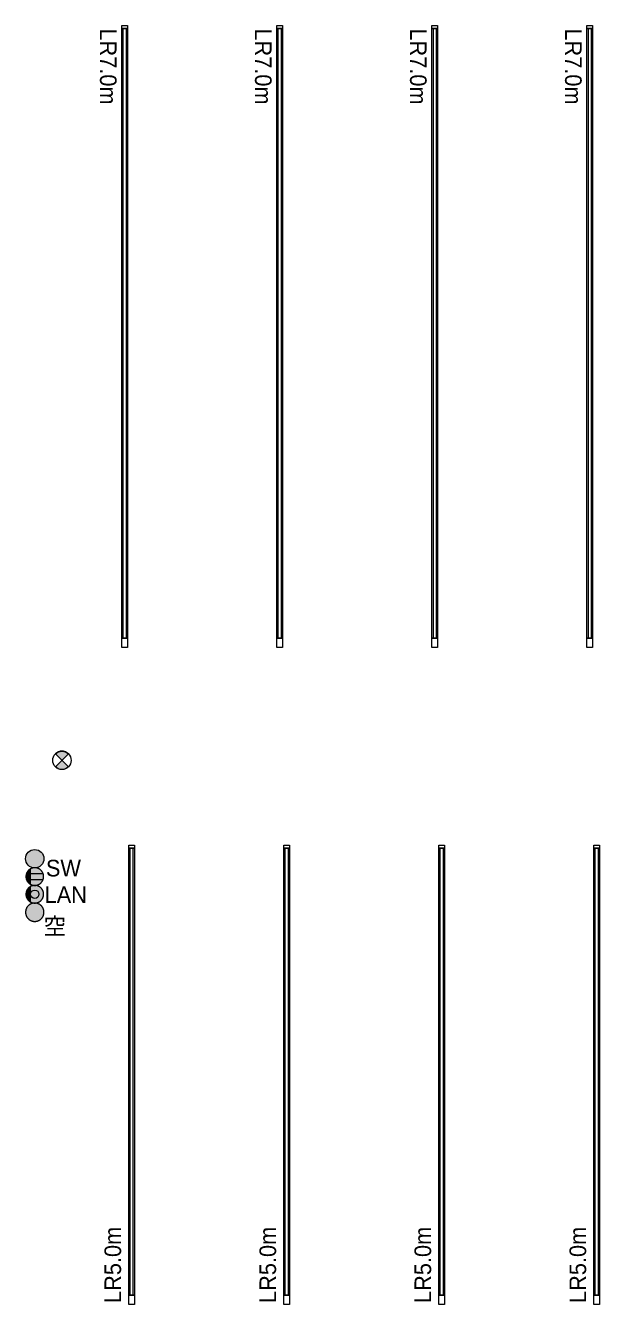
# Model space of a CAD drawing. Header units: millimetres. Extents: x -376000 to 292178, y -193032 to 188048.
# Drawn here: x -177325 to -171080, y 56801 to 70714 of the extents above; entities that cross this region are included whole.
import ezdxf

# ---------------------------------------------------------------- set-up
doc = ezdxf.new("R2010")
doc.units = ezdxf.units.MM
for name, color, linetype, lineweight in [('07_文字・記号', 7, 'Continuous', 9), ('_天井プロット (2D)', 7, 'Continuous', 5), ('一般', 7, 'Continuous', 5)]:
    doc.layers.add(name, color=color, linetype=linetype, lineweight=lineweight)
doc.styles.add('ＭＳ Ｐゴシック', font='MS PGothic.ttf')

# ---------------------------------------------------------------- blocks, each defined once
blk = doc.blocks.new('LR4m')
at = {"layer": '07_文字・記号', "color": 160, "linetype": 'Continuous', "lineweight": 5, "true_color": 0x003dff, "transparency": 33554687, "flags": 128}
for points in [[(47.5, 4945), (47.5, 5045), (107.5, 5045), (107.5, 4945)], [(47.50000000000001, -1690.000000000015), (47.5, 4945), (107.5, 4945), (107.5, -1690.000000000015)], [(62.50000000000001, -1690.000000000015), (62.5, 4945), (92.5, 4945), (92.5, -1690.000000000015)], [(47.5, -1720.000000000015), (47.5, -1690.000000000015), (107.5, -1690.000000000015), (107.5, -1720.000000000015)]]:
    blk.add_lwpolyline(points, close=True, dxfattribs=at)
at = {"layer": '07_文字・記号', "color": 160, "true_color": 0x003dff, "insert": (257.36, -1274.99201925756), "char_height": 180.9088541666667, "attachment_point": 5, "rotation": 90, "line_spacing_factor": 1.007907314816854, "style": 'ＭＳ Ｐゴシック'}
blk.add_mtext('LR7.0m', dxfattribs=at)
blk = doc.blocks.new('グループ-1313')
at = {"layer": '07_文字・記号', "color": 160, "linetype": 'Continuous', "lineweight": 5, "true_color": 0x003dff, "transparency": 33554687, "flags": 128}
for points in [[(-176141.247753771, 61796.05902478662), (-176141.247753771, 61766.05902478662), (-176201.247753771, 61766.05902478662), (-176201.247753771, 61796.05902478662)], [(-176141.247753771, 61766.05902478662), (-176141.247753771, 56901.05902478662), (-176201.247753771, 56901.05902478662), (-176201.247753771, 61766.05902478662)], [(-176156.247753771, 61766.05902478662), (-176156.247753771, 56901.05902478662), (-176186.247753771, 56901.05902478662), (-176186.247753771, 61766.05902478662)], [(-176141.247753771, 56901.05902478662), (-176141.247753771, 56801.05902478662), (-176201.247753771, 56801.05902478662), (-176201.247753771, 56901.05902478662)]]:
    blk.add_lwpolyline(points, close=True, dxfattribs=at)
at = {"layer": '07_文字・記号', "color": 160, "true_color": 0x003dff, "insert": (-176375.128133546, 57231.06419688767), "char_height": 180.9088541666667, "attachment_point": 5, "rotation": 90, "line_spacing_factor": 1.007907314816854, "style": 'ＭＳ Ｐゴシック'}
blk.add_mtext('LR5.0m', dxfattribs=at)
blk = doc.blocks.new('グループ-1314')
at = {"layer": '07_文字・記号', "color": 160, "linetype": 'Continuous', "lineweight": 5, "true_color": 0x003dff, "transparency": 33554687, "flags": 128}
for points in [[(-174454.247753771, 61796.05902478662), (-174454.247753771, 61766.05902478662), (-174514.247753771, 61766.05902478662), (-174514.247753771, 61796.05902478662)], [(-174454.247753771, 61766.05902478662), (-174454.247753771, 56901.05902478662), (-174514.247753771, 56901.05902478662), (-174514.247753771, 61766.05902478662)], [(-174469.247753771, 61766.05902478662), (-174469.247753771, 56901.05902478662), (-174499.247753771, 56901.05902478662), (-174499.247753771, 61766.05902478662)], [(-174454.247753771, 56901.05902478662), (-174454.247753771, 56801.05902478662), (-174514.247753771, 56801.05902478662), (-174514.247753771, 56901.05902478662)]]:
    blk.add_lwpolyline(points, close=True, dxfattribs=at)
at = {"layer": '07_文字・記号', "color": 160, "true_color": 0x003dff, "insert": (-174688.128133546, 57231.06419688767), "char_height": 180.9088541666667, "attachment_point": 5, "rotation": 90, "line_spacing_factor": 1.007907314816854, "style": 'ＭＳ Ｐゴシック'}
blk.add_mtext('LR5.0m', dxfattribs=at)
blk = doc.blocks.new('グループ-1315')
at = {"layer": '07_文字・記号', "color": 160, "linetype": 'Continuous', "lineweight": 5, "true_color": 0x003dff, "transparency": 33554687, "flags": 128}
for points in [[(-172767.247753771, 61796.05902478662), (-172767.247753771, 61766.05902478662), (-172827.247753771, 61766.05902478662), (-172827.247753771, 61796.05902478662)], [(-172767.247753771, 61766.05902478662), (-172767.247753771, 56901.05902478662), (-172827.247753771, 56901.05902478662), (-172827.247753771, 61766.05902478662)], [(-172782.247753771, 61766.05902478662), (-172782.247753771, 56901.05902478662), (-172812.247753771, 56901.05902478662), (-172812.247753771, 61766.05902478662)], [(-172767.247753771, 56901.05902478662), (-172767.247753771, 56801.05902478662), (-172827.247753771, 56801.05902478662), (-172827.247753771, 56901.05902478662)]]:
    blk.add_lwpolyline(points, close=True, dxfattribs=at)
at = {"layer": '07_文字・記号', "color": 160, "true_color": 0x003dff, "insert": (-173001.128133546, 57231.06419688767), "char_height": 180.9088541666667, "attachment_point": 5, "rotation": 90, "line_spacing_factor": 1.007907314816854, "style": 'ＭＳ Ｐゴシック'}
blk.add_mtext('LR5.0m', dxfattribs=at)
blk = doc.blocks.new('グループ-1316')
at = {"layer": '07_文字・記号', "color": 160, "linetype": 'Continuous', "lineweight": 5, "true_color": 0x003dff, "transparency": 33554687, "flags": 128}
for points in [[(-171080.247753771, 61796.05902478662), (-171080.247753771, 61766.05902478662), (-171140.247753771, 61766.05902478662), (-171140.247753771, 61796.05902478662)], [(-171080.247753771, 61766.05902478662), (-171080.247753771, 56901.05902478662), (-171140.247753771, 56901.05902478662), (-171140.247753771, 61766.05902478662)], [(-171095.247753771, 61766.05902478662), (-171095.247753771, 56901.05902478662), (-171125.247753771, 56901.05902478662), (-171125.247753771, 61766.05902478662)], [(-171080.247753771, 56901.05902478662), (-171080.247753771, 56801.05902478662), (-171140.247753771, 56801.05902478662), (-171140.247753771, 56901.05902478662)]]:
    blk.add_lwpolyline(points, close=True, dxfattribs=at)
at = {"layer": '07_文字・記号', "color": 160, "true_color": 0x003dff, "insert": (-171314.128133546, 57231.06419688767), "char_height": 180.9088541666667, "attachment_point": 5, "rotation": 90, "line_spacing_factor": 1.007907314816854, "style": 'ＭＳ Ｐゴシック'}
blk.add_mtext('LR5.0m', dxfattribs=at)
blk = doc.blocks.new('2口コンセント')
at = {"layer": '07_文字・記号', "linetype": 'Continuous', "lineweight": 0, "true_color": 0x63c3ff}
blk.add_hatch(color=151, dxfattribs=at).paths.add_polyline_path([(95.99999999999771, -3.487e-12), (95.79903810567444, -6.376933041057277), (95.19615242270456, -12.64617092752427), (94.19134295108809, -18.80771365940446), (92.78460969082504, -24.86156123669786), (90.97595264191544, -30.80771365940446), (88.7653718043592, -36.64617092752427), (86.15286717815641, -42.37693304105727), (83.13843876330702, -48.00000000000348), (79.7759341371043, -53.42210506462632), (76.11920087684153, -58.54998149518919), (72.16823898251872, -63.38362929169212), (67.92304845413585, -67.92304845413507), (63.38362929169293, -72.16823898251809), (58.54998149518995, -76.11920087684112), (53.4221050646269, -79.77593413710423), (48.00000000000382, -83.13843876330736), (42.37693304105736, -86.1528671781572), (36.64617092752421, -88.76537180436041), (30.80771365940437, -90.97595264191696), (24.86156123669784, -92.78460969082684), (18.80771365940462, -94.19134295109006), (12.64617092752472, -95.19615242270672), (6.376933041058128, -95.79903810567669), (4.8459e-12, -96), (-6.376933041048435, -95.79903810567669), (-12.64617092751503, -95.19615242270672), (-18.80771365939494, -94.19134295109006), (-24.86156123668816, -92.78460969082684), (-30.8077136593947, -90.97595264191696), (-36.64617092751455, -88.76537180436041), (-42.37693304104771, -86.1528671781572), (-47.99999999999419, -83.13843876330736), (-53.42210506461737, -79.77593413710423), (-58.54998149518065, -76.11920087684112), (-63.38362929168407, -72.16823898251809), (-67.92304845412755, -67.92304845413507), (-72.16823898251116, -63.38362929169212), (-76.11920087683484, -58.54998149518919), (-79.77593413709866, -53.42210506462632), (-83.13843876330256, -48.00000000000348), (-86.15286717815317, -42.37693304105727), (-88.76537180435702, -36.64617092752427), (-90.97595264191412, -30.80771365940446), (-92.7846096908245, -24.86156123669786), (-94.19134295108809, -18.80771365940446), (-95.19615242270494, -12.64617092752427), (-95.79903810567508, -6.376933041057277), (-95.99999999999844, -3.487e-12), (-95.79903810567508, 6.376933041050303), (-95.19615242270494, 12.64617092751729), (-94.19134295108809, 18.80771365939749), (-92.7846096908245, 24.86156123669089), (-90.97595264191412, 30.80771365939749), (-88.76537180435702, 36.6461709275173), (-86.15286717815317, 42.37693304105031), (-83.13843876330256, 47.99999999999652), (-79.77593413709866, 53.4221050646194), (-76.11920087683484, 58.54998149518244), (-72.16823898251116, 63.38362929168563), (-67.92304845412755, 67.92304845412897), (-63.38362929168407, 72.16823898251248), (-58.54998149518065, 76.11920087683613), (-53.42210506461737, 79.77593413709994), (-47.99999999999419, 83.13843876330387), (-42.37693304104771, 86.15286717815455), (-36.64617092751455, 88.76537180435844), (-30.8077136593947, 90.97595264191558), (-24.86156123668816, 92.78460969082596), (-18.80771365939494, 94.1913429510896), (-12.64617092751503, 95.19615242270649), (-6.376933041048435, 95.79903810567663), (4.8459e-12, 96), (6.376933041058128, 95.79903810567663), (12.64617092752472, 95.19615242270649), (18.80771365940462, 94.1913429510896), (24.86156123669784, 92.78460969082596), (30.80771365940437, 90.97595264191558), (36.64617092752421, 88.76537180435844), (42.37693304105736, 86.15286717815455), (48.00000000000382, 83.13843876330387), (53.4221050646269, 79.77593413709994), (58.54998149518995, 76.11920087683613), (63.38362929169293, 72.16823898251248), (67.92304845413585, 67.92304845412897), (72.16823898251872, 63.38362929168563), (76.11920087684153, 58.54998149518244), (79.7759341371043, 53.4221050646194), (83.13843876330702, 47.99999999999652), (86.15286717815641, 42.37693304105031), (88.7653718043592, 36.6461709275173), (90.97595264191544, 30.80771365939749), (92.78460969082504, 24.86156123669089), (94.19134295108809, 18.80771365939749), (95.19615242270456, 12.64617092751729), (95.79903810567444, 6.376933041050303)])
at = {"layer": '07_文字・記号', "linetype": 'Continuous', "lineweight": 0}
h = blk.add_hatch(color=7, dxfattribs=at)
edge = h.paths.add_edge_path()
edge.add_arc((-1.029576424116385e-11, -2.003730514843483e-11), 96.00000000002004, 27.81813928465649, 89.99999999999407)
edge.add_arc((-3.481659405224491e-13, 1.367084223602433e-11), 95.99999999998633, 90, 152.1818607153557)
edge.add_line((-84.90559463309398, 44.7999999999931), (84.90559463310365, 44.7999999999931))
at = {"layer": '07_文字・記号', "color": 7, "linetype": 'Continuous', "lineweight": 5}
for p, q in [((-31.99999999999967, 44.7999999999931), (-31.99999999999967, -90.50966799187441)), ((31.99999999999898, 44.7999999999931), (31.99999999999898, -90.50966799187441))]:
    blk.add_line(p, q, dxfattribs=at)
at = {"layer": '07_文字・記号', "color": 7, "linetype": 'Continuous', "lineweight": 5, "flags": 128}
blk.add_lwpolyline([(84.90559463310366, 44.7999999999931, 0.2781792779259686), (-3.482e-13, 96, 0.2781792779260535), (-84.90559463309398, 44.7999999999931), (84.90559463310366, 44.7999999999931)], format="xyb", close=True, dxfattribs=at)
at = {"layer": '07_文字・記号', "color": 7, "linetype": 'Continuous', "lineweight": 5}
blk.add_open_spline([(95.99999999999771, -3.487e-12), (95.99999999999771, -25.72312247339223), (70.27687752661629, -70.27687752661473), (25.72312247339135, -96), (-25.72312247338166, -96), (-70.27687752660671, -70.27687752661473), (-95.99999999999844, -25.72312247339223), (-95.99999999999844, 25.72312247338527), (-70.27687752660671, 70.27687752660776), (-25.72312247338166, 96), (25.72312247339135, 96), (70.27687752661629, 70.27687752660776), (95.99999999999771, 25.72312247338527), (95.99999999999771, -3.487e-12)], degree=2, dxfattribs=at)
blk = doc.blocks.new('グループ-1317')
at = {"layer": '07_文字・記号', "linetype": 'Continuous', "lineweight": 0, "true_color": 0x63c3ff}
blk.add_hatch(color=151, dxfattribs=at).paths.add_polyline_path([(-177225.177753771, 61359.43465404926), (-177218.80082073, 61359.23369215492), (-177212.5315828435, 61358.63080647196), (-177206.3700401116, 61357.62599700034), (-177200.3161925343, 61356.21926374009), (-177194.3700401116, 61354.41060669117), (-177188.5315828435, 61352.20002585362), (-177182.80082073, 61349.58752122742), (-177177.177753771, 61346.57309281258), (-177171.7556487064, 61343.21058818638), (-177166.6277722758, 61339.55385492611), (-177161.7941244793, 61335.60289303178), (-177157.2547053169, 61331.3577025034), (-177153.0095147885, 61326.81828334094), (-177149.0585528942, 61321.98463554445), (-177145.4018196339, 61316.85675911389), (-177142.0393150077, 61311.43465404926), (-177139.0248865929, 61305.81158709031), (-177136.4123819667, 61300.08082497678), (-177134.2018011291, 61294.24236770866), (-177132.3931440802, 61288.29621528594), (-177130.9864108199, 61282.24236770866), (-177129.9816013483, 61276.08082497678), (-177129.3787156653, 61269.81158709031), (-177129.177753771, 61263.43465404926), (-177129.3787156653, 61257.0577210082), (-177129.9816013483, 61250.78848312174), (-177130.9864108199, 61244.62694038986), (-177132.3931440802, 61238.57309281258), (-177134.2018011291, 61232.62694038986), (-177136.4123819667, 61226.78848312174), (-177139.0248865929, 61221.0577210082), (-177142.0393150077, 61215.43465404926), (-177145.4018196339, 61210.01254898463), (-177149.0585528942, 61204.88467255406), (-177153.0095147885, 61200.05102475756), (-177157.2547053169, 61195.51160559511), (-177161.7941244793, 61191.26641506673), (-177166.6277722758, 61187.3154531724), (-177171.7556487064, 61183.65871991214), (-177177.177753771, 61180.29621528594), (-177182.80082073, 61177.28178687108), (-177188.5315828435, 61174.66928224488), (-177194.3700401116, 61172.45870140733), (-177200.3161925343, 61170.65004435843), (-177206.3700401116, 61169.24331109817), (-177212.5315828435, 61168.23850162655), (-177218.80082073, 61167.63561594357), (-177225.177753771, 61167.43465404926), (-177231.5546868121, 61167.63561594357), (-177237.8239246985, 61168.23850162655), (-177243.9854674304, 61169.24331109817), (-177250.0393150077, 61170.65004435843), (-177255.9854674304, 61172.45870140733), (-177261.8239246985, 61174.66928224488), (-177267.5546868121, 61177.28178687108), (-177273.177753771, 61180.29621528594), (-177278.5998588356, 61183.65871991214), (-177283.7277352662, 61187.3154531724), (-177288.5613830627, 61191.26641506673), (-177293.1008022251, 61195.51160559511), (-177297.3459927535, 61200.05102475756), (-177301.2969546478, 61204.88467255406), (-177304.9536879081, 61210.01254898463), (-177308.3161925343, 61215.43465404926), (-177311.3306209491, 61221.0577210082), (-177313.9431255753, 61226.78848312174), (-177316.1537064129, 61232.62694038986), (-177317.9623634618, 61238.57309281258), (-177319.3690967221, 61244.62694038986), (-177320.3739061937, 61250.78848312174), (-177320.9767918767, 61257.0577210082), (-177321.177753771, 61263.43465404926), (-177320.9767918767, 61269.81158709031), (-177320.3739061937, 61276.08082497678), (-177319.3690967221, 61282.24236770866), (-177317.9623634618, 61288.29621528594), (-177316.1537064129, 61294.24236770866), (-177313.9431255753, 61300.08082497678), (-177311.3306209491, 61305.81158709031), (-177308.3161925343, 61311.43465404926), (-177304.9536879081, 61316.85675911389), (-177301.2969546478, 61321.98463554445), (-177297.3459927535, 61326.81828334094), (-177293.1008022251, 61331.3577025034), (-177288.5613830627, 61335.60289303178), (-177283.7277352662, 61339.55385492611), (-177278.5998588356, 61343.21058818638), (-177273.177753771, 61346.57309281258), (-177267.5546868121, 61349.58752122742), (-177261.8239246985, 61352.20002585362), (-177255.9854674304, 61354.41060669117), (-177250.0393150077, 61356.21926374009), (-177243.9854674304, 61357.62599700034), (-177237.8239246985, 61358.63080647196), (-177231.5546868121, 61359.23369215492)])
at = {"layer": '07_文字・記号', "linetype": 'Continuous', "lineweight": 0}
h = blk.add_hatch(color=7, dxfattribs=at)
edge = h.paths.add_edge_path()
edge.add_arc((-177225.177753771, 61263.43465404922), 96.0000000000611, 117.8181392846661, 179.9999999999783)
edge.add_arc((-177225.177753771, 61263.43465404928), 96.0000000000291, 180.000000000013, 242.1818607153452)
edge.add_line((-177269.977753771, 61178.52905941615), (-177269.977753771, 61348.34024868236))
at = {"layer": '07_文字・記号', "color": 7, "linetype": 'Continuous', "lineweight": 5, "flags": 128}
blk.add_lwpolyline([(-177269.977753771, 61348.34024868236, 0.2781792779258205), (-177321.177753771, 61263.43465404926, 0.2781792779259036), (-177269.977753771, 61178.52905941615), (-177269.977753771, 61348.34024868236)], format="xyb", close=True, dxfattribs=at)
at = {"layer": '07_文字・記号', "color": 7, "linetype": 'Continuous', "lineweight": 5, "transparency": 33554687}
blk.add_circle((-177225.177753771, 61263.43465404926), 44.80000000004657, dxfattribs=at)
at = {"layer": '07_文字・記号', "color": 7, "linetype": 'Continuous', "lineweight": 5}
blk.add_open_spline([(-177225.177753771, 61359.43465404926), (-177199.4546312976, 61359.43465404926), (-177154.9008762444, 61333.71153157589), (-177129.177753771, 61289.15777652262), (-177129.177753771, 61237.71153157589), (-177154.9008762444, 61193.15777652262), (-177199.4546312976, 61167.43465404926), (-177250.9008762444, 61167.43465404926), (-177295.4546312976, 61193.15777652262), (-177321.1777537709, 61237.71153157589), (-177321.1777537709, 61289.15777652262), (-177295.4546312976, 61333.71153157589), (-177250.9008762444, 61359.43465404926), (-177225.177753771, 61359.43465404926)], degree=2, dxfattribs=at)
at = {"layer": '一般', "color": 7, "transparency": 33554687, "insert": (-177117.6452023109, 61349.19095555744), "char_height": 180.9088541666667, "attachment_point": 1, "line_spacing_factor": 1.007907314816854, "style": 'ＭＳ Ｐゴシック'}
blk.add_mtext('LAN', dxfattribs=at)
blk = doc.blocks.new('グループ-1318')
at = {"layer": '07_文字・記号', "linetype": 'Continuous', "lineweight": 0, "true_color": 0x63c3ff}
blk.add_hatch(color=151, dxfattribs=at).paths.add_polyline_path([(-177225.177753771, 61167.43465404926), (-177218.5351151865, 61167.22531874268), (-177212.0046590548, 61166.59731282291), (-177205.5863853758, 61165.55063628997), (-177199.2802941494, 61164.08528914388), (-177193.0863853758, 61162.20127138459), (-177187.0046590548, 61159.89858301213), (-177181.0351151865, 61157.17722402651), (-177175.177753771, 61154.03719442769), (-177169.5297276621, 61150.53458544207), (-177164.1881897135, 61146.72548829598), (-177159.1531399255, 61142.60990298937), (-177154.424578298, 61138.18782952231), (-177150.0025048309, 61133.45926789477), (-177145.8869195243, 61128.42421810674), (-177142.0778223782, 61123.08268015824), (-177138.5752133926, 61117.43465404926), (-177135.4351837938, 61111.57729263369), (-177132.7138248081, 61105.60774876543), (-177130.4111364357, 61099.52602244446), (-177128.5271186764, 61093.33211367081), (-177127.0617715303, 61087.02602244446), (-177126.0150949974, 61080.60774876543), (-177125.3870890776, 61074.07729263369), (-177125.177753771, 61067.43465404926), (-177125.3870890776, 61060.79201546482), (-177126.0150949974, 61054.26155933308), (-177127.0617715303, 61047.84328565405), (-177128.5271186764, 61041.53719442769), (-177130.4111364357, 61035.34328565405), (-177132.7138248081, 61029.26155933308), (-177135.4351837938, 61023.29201546482), (-177138.5752133926, 61017.43465404926), (-177142.0778223782, 61011.78662794027), (-177145.8869195243, 61006.44508999178), (-177150.0025048309, 61001.41004020374), (-177154.424578298, 60996.6814785762), (-177159.1531399255, 60992.25940510912), (-177164.1881897135, 60988.14381980254), (-177169.5297276621, 60984.33472265644), (-177175.177753771, 60980.83211367081), (-177181.0351151865, 60977.69208407201), (-177187.0046590548, 60974.97072508638), (-177193.0863853758, 60972.66803671393), (-177199.2802941494, 60970.78401895464), (-177205.5863853758, 60969.31867180853), (-177212.0046590548, 60968.27199527559), (-177218.5351151865, 60967.64398935584), (-177225.177753771, 60967.43465404926), (-177231.8203923555, 60967.64398935584), (-177238.3508484872, 60968.27199527559), (-177244.7691221662, 60969.31867180853), (-177251.0752133926, 60970.78401895464), (-177257.2691221662, 60972.66803671393), (-177263.3508484872, 60974.97072508638), (-177269.3203923555, 60977.69208407201), (-177275.177753771, 60980.83211367081), (-177280.8257798799, 60984.33472265644), (-177286.1673178285, 60988.14381980254), (-177291.2023676165, 60992.25940510912), (-177295.930929244, 60996.6814785762), (-177300.3530027111, 61001.41004020374), (-177304.4685880177, 61006.44508999178), (-177308.2776851638, 61011.78662794027), (-177311.7802941494, 61017.43465404926), (-177314.9203237482, 61023.29201546482), (-177317.6416827339, 61029.26155933308), (-177319.9443711063, 61035.34328565405), (-177321.8283888656, 61041.53719442769), (-177323.2937360117, 61047.84328565405), (-177324.3404125446, 61054.26155933308), (-177324.9684184644, 61060.79201546482), (-177325.177753771, 61067.43465404926), (-177324.9684184644, 61074.07729263369), (-177324.3404125446, 61080.60774876543), (-177323.2937360117, 61087.02602244446), (-177321.8283888656, 61093.33211367081), (-177319.9443711063, 61099.52602244446), (-177317.6416827339, 61105.60774876543), (-177314.9203237482, 61111.57729263369), (-177311.7802941494, 61117.43465404926), (-177308.2776851638, 61123.08268015824), (-177304.4685880177, 61128.42421810674), (-177300.3530027111, 61133.45926789477), (-177295.930929244, 61138.18782952231), (-177291.2023676165, 61142.60990298937), (-177286.1673178285, 61146.72548829598), (-177280.8257798799, 61150.53458544207), (-177275.177753771, 61154.03719442769), (-177269.3203923555, 61157.17722402651), (-177263.3508484872, 61159.89858301213), (-177257.2691221662, 61162.20127138459), (-177251.0752133926, 61164.08528914388), (-177244.7691221662, 61165.55063628997), (-177238.3508484872, 61166.59731282291), (-177231.8203923555, 61167.22531874268)])
at = {"layer": '07_文字・記号', "color": 7, "lineweight": 5}
blk.add_open_spline([(-177225.177753771, 61167.43465404926), (-177198.3828345279, 61167.43465404926), (-177151.9726730141, 61140.63973480614), (-177125.177753771, 61094.22957329237), (-177125.177753771, 61040.63973480614), (-177151.9726730141, 60994.22957329237), (-177198.3828345279, 60967.43465404926), (-177251.9726730141, 60967.43465404926), (-177298.3828345279, 60994.22957329237), (-177325.177753771, 61040.63973480614), (-177325.177753771, 61094.22957329237), (-177298.3828345279, 61140.63973480614), (-177251.9726730141, 61167.43465404926), (-177225.177753771, 61167.43465404926)], degree=2, dxfattribs=at)
at = {"layer": '一般', "color": 7, "transparency": 33554687, "insert": (-177130.1585423353, 61006.69073043812), "char_height": 180.9088541666667, "attachment_point": 1, "line_spacing_factor": 1.007907314816854, "style": 'ＭＳ Ｐゴシック'}
blk.add_mtext('空', dxfattribs=at)
blk = doc.blocks.new('誘導灯')
at = {"color": 255}
blk.add_wipeout([(100, 7.275957614183426e-12), (99.5184726672197, -9.80171403294878), (98.07852804032306, -19.509032201605578), (95.69403357322088, -29.028467725438986), (92.38795325112868, -38.26834323650172), (88.1921264348355, -47.13967368259247), (83.14696123025452, -55.55702330195294), (77.3010453362737, -63.439328416357256), (70.71067811865474, -70.71067811864748), (63.43932841636454, -77.30104533626641), (55.557023301960214, -83.14696123024726), (47.139673682599756, -88.19212643482823), (38.268343236508976, -92.38795325112142), (29.028467725446237, -95.6940335732136), (19.50903220161282, -98.07852804031577), (9.80171403295606, -99.51847266721244), (0, -99.99999999999272), (-9.80171403295606, -99.51847266721244), (-19.50903220161282, -98.07852804031577), (-29.028467725446237, -95.6940335732136), (-38.268343236508976, -92.38795325112142), (-47.139673682599756, -88.19212643482823), (-55.557023301960214, -83.14696123024726), (-63.43932841636454, -77.30104533626641), (-70.71067811865474, -70.71067811864748), (-77.3010453362737, -63.439328416357256), (-83.14696123025452, -55.55702330195294), (-88.1921264348355, -47.13967368259247), (-92.38795325112868, -38.26834323650172), (-95.69403357322088, -29.028467725438986), (-98.07852804032306, -19.509032201605578), (-99.5184726672197, -9.80171403294878), (-100, 7.275957614183426e-12), (-99.5184726672197, 9.801714032963332), (-98.07852804032306, 19.50903220162013), (-95.69403357322088, 29.028467725453538), (-92.38795325112868, 38.268343236516245), (-88.1921264348355, 47.139673682607025), (-83.14696123025452, 55.55702330196749), (-77.3010453362737, 63.43932841637178), (-70.71067811865474, 70.71067811866203), (-63.43932841636454, 77.30104533628099), (-55.557023301960214, 83.14696123026181), (-47.139673682599756, 88.19212643484275), (-38.268343236508976, 92.38795325113597), (-29.028467725446237, 95.69403357322813), (-19.50903220161282, 98.0785280403303), (-9.80171403295606, 99.518472667227), (0, 100.00000000000728), (9.80171403295606, 99.518472667227), (19.50903220161282, 98.0785280403303), (29.028467725446237, 95.69403357322813), (38.268343236508976, 92.38795325113597), (47.139673682599756, 88.19212643484275), (55.557023301960214, 83.14696123026181), (63.43932841636454, 77.30104533628099), (70.71067811865474, 70.71067811866203), (77.3010453362737, 63.43932841637178), (83.14696123025452, 55.55702330196749), (88.1921264348355, 47.139673682607025), (92.38795325112868, 38.268343236516245), (95.69403357322088, 29.028467725453538), (98.07852804032306, 19.50903220162013), (99.5184726672197, 9.801714032963332)], dxfattribs=at).dxf.layer = '07_文字・記号'
at = {"layer": '07_文字・記号', "linetype": 'Continuous', "lineweight": 0, "true_color": 0x00d136}
h = blk.add_hatch(color=102, dxfattribs=at)
edge = h.paths.add_edge_path()
edge.add_arc((5.82057e-11, -2.37712e-11), 99.99999999998741, 45.00000000003615, 134.9999999999874)
edge.add_line((-70.71067811857209, 70.71067811863759), (70.71067811863033, -70.71067811863759))
edge.add_arc((-3.64e-12, 7.7041e-12), 99.9999999999786, 225.0000000000341, 314.99999999999545, ccw=False)
edge.add_line((-70.71067811860121, -70.71067811867397), (70.71067811865942, 70.71067811866669))
at = {"layer": '07_文字・記号', "color": 92, "true_color": 0x14b500, "flags": 128}
blk.add_lwpolyline([(70.71067811865942, 70.71067811866669, 0.4142135623728459), (-70.71067811857209, 70.71067811863759), (70.71067811863031, -70.71067811863759, -0.4142135623728974), (-70.71067811860121, -70.71067811867397)], format="xyb", close=True, dxfattribs=at)
at = {"layer": '07_文字・記号', "color": 92, "true_color": 0x14b500}
blk.add_circle((0, 7.276000000000001e-12), 100, dxfattribs=at)
blk = doc.blocks.new('天井プロット (2D)')
at = {"layer": '07_文字・記号', "linetype": 'Continuous', "lineweight": 0, "true_color": 0x0036e9}
h = blk.add_hatch(color=160, dxfattribs=at)
edge = h.paths.add_edge_path()
edge.add_arc((-177225.177753771, 61649.93487916858), 100, 0, 360)
at = {"layer": '07_文字・記号', "color": 160, "true_color": 0x0036e9}
blk.add_circle((-177225.177753771, 61649.93487916858), 100, dxfattribs=at)
at = {"layer": '07_文字・記号', "color": 7, "rotation": 180}
for p in [(-176169.177753771, 68993.5592114357), (-174482.177753771, 68993.5592114357), (-172795.177753771, 68993.5592114357), (-171108.177753771, 68993.5592114357)]:
    blk.add_blockref('LR4m', p, dxfattribs=at)
at = {"layer": '07_文字・記号', "color": 7}
for name, p in [('誘導灯', (-176930, 62720)), ('グループ-1313', (0, 0)), ('グループ-1314', (0, 0)), ('グループ-1315', (0, 0)), ('グループ-1316', (0, 0))]:
    blk.add_blockref(name, p, dxfattribs=at)
at = {"layer": '07_文字・記号', "color": 7, "transparency": 33554687, "rotation": 90}
blk.add_blockref('2口コンセント', (-177225.177753771, 61455.43465404926), dxfattribs=at)
at = {"layer": '07_文字・記号', "color": 7, "transparency": 33554687}
for name in ['グループ-1317', 'グループ-1318']:
    blk.add_blockref(name, (0, 0), dxfattribs=at)
at = {"layer": '07_文字・記号', "color": 160, "true_color": 0x0036e9, "insert": (-177103.7755498578, 61637.83195970235), "char_height": 180.9088541666667, "attachment_point": 1, "line_spacing_factor": 1.007907314816854, "style": 'ＭＳ Ｐゴシック'}
blk.add_mtext('SW', dxfattribs=at)

msp = doc.modelspace()

# ---------------------------------------------------------------- block references
at = {"layer": '_天井プロット (2D)'}
msp.add_blockref('天井プロット (2D)', (0, 0), dxfattribs=at)

doc.saveas('drawing.dxf')
